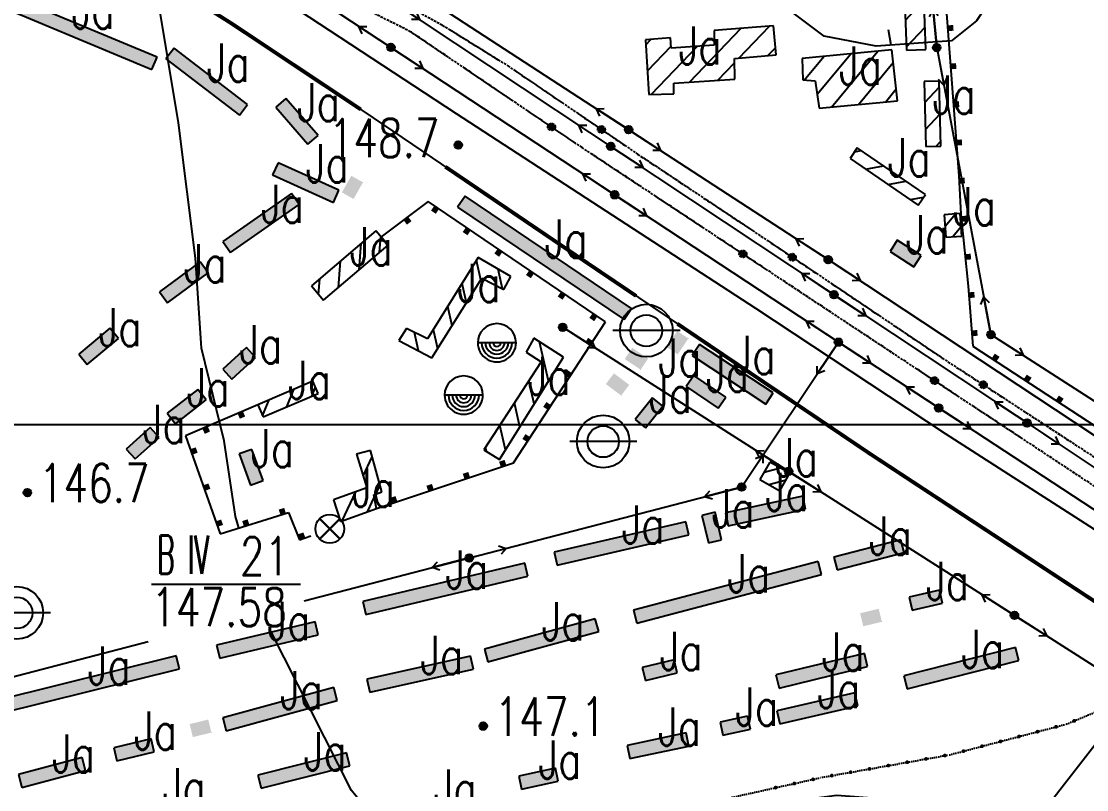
# Model space of a CAD drawing. Extents: x 408766 to 414302, y 5156573 to 5161925.
# Drawn here: x 409410 to 409967, y 5157809 to 5158211 of the extents above; entities that cross this region are included whole.
import ezdxf

# ---------------------------------------------------------------- set-up
doc = ezdxf.new("R2010")
doc.units = 0
doc.header["$LTSCALE"] = 1000
for name, pattern in [('0001', [0.5, 0.5, 0]), ('0004', [0.5, 0.5, 0]), ('4222', [0.5, 0.5, 0]), ('5130', [1, 1, 0]), ('5320', [0.0018, 0.0013, -0.0005]), ('5400', [1, 1, 0]), ('8111', [1, 1, 0]), ('8130', [1, 1, 0]), ('9100', [0.001, 0, -0.001])]:
    doc.linetypes.add(name, pattern=pattern)
doc.layers.get('0').update_dxf_attribs({"linetype": 'CONTINUOUS'})
for name, color, linetype in [('0001', 1, 'CONTINUOUS'), ('0001ADD', 1, 'CONTINUOUS'), ('0002', 2, 'CONTINUOUS'), ('0002ADD', 2, 'CONTINUOUS'), ('0003ADD', 3, 'CONTINUOUS'), ('0003BAK', 3, 'CONTINUOUS'), ('0005ADD', 5, 'CONTINUOUS'), ('0005BAK', 5, 'CONTINUOUS'), ('0006', 6, 'CONTINUOUS'), ('0007', 7, 'CONTINUOUS'), ('0010', 10, 'CONTINUOUS'), ('0010ADD', 10, 'CONTINUOUS'), ('0011ADD', 11, 'CONTINUOUS'), ('0011BAK', 11, 'CONTINUOUS'), ('0012', 12, 'CONTINUOUS'), ('0013', 13, 'CONTINUOUS'), ('0014', 151, 'CONTINUOUS'), ('0015', 15, 'CONTINUOUS'), ('0017', 85, 'CONTINUOUS')]:
    doc.layers.add(name, color=color, linetype=linetype)
doc.styles.add('CADSLDXJ', font='romanc', dxfattribs={"bigfont": 'cadsldxj'})
doc.styles.add('SIMPLEX', font='simplex.shx', dxfattribs={"width": 0.75, "height": 20})

# ---------------------------------------------------------------- blocks, each defined once
blk = doc.blocks.new('8140')
for radius in [0.0002, 0.0001408438795997714, 8.315594389635764e-05, 3.012139848380626e-05]:
    blk.add_circle((0, 0), radius)
at = {"flags": 1}
blk.add_attdef('8140', (0, 0), '', height=1e-07, dxfattribs=at)
blk = doc.blocks.new('1740')
for p, q in [((0.0005231789321881345, 0.0005373210678118655), (-0.0005373210678118655, -0.0005231789321881345)), ((-0.0005373210678118655, 0.0005231789321881345), (0.0005231789321881345, -0.0005373210678118655)), ((0.00053025, 0.00053025), (-0.00053025, -0.00053025)), ((-0.00053025, 0.00053025), (0.00053025, -0.00053025)), ((0.00053025, 0.00053025), (-0.00053025, -0.00053025)), ((-0.0005231789321881345, 0.0005373210678118655), (0.0005373210678118655, -0.0005231789321881345)), ((0.0005373210678118655, 0.0005231789321881345), (-0.0005231789321881345, -0.0005373210678118655))]:
    blk.add_line(p, q)
blk.add_circle((0, 0), 0.00075)
at = {"color": 0, "flags": 1}
blk.add_attdef('1740', (0, 0), '', height=1e-08, dxfattribs=at)
blk = doc.blocks.new('5130')
blk.add_hatch(color=256).paths.add_polyline_path([(0.0002, 0, 1), (-0.0002, 0, 1)])
for points in [[(0, 0), (0.002, 0)], [(0.00163791951807736, 0.0002329556220974421), (0.002, 0), (0.001658335508446954, -0.0002290562335962028)]]:
    blk.add_lwpolyline(points)
blk.add_circle((0, 0), 0.0002)
at = {"flags": 1}
blk.add_attdef('5130', (0, 0), '', height=1e-06, dxfattribs=at)
blk = doc.blocks.new('5131')
for points in [[(-0.00163791951807736, -0.0002329556220974419), (-0.002, 2.449212707644754e-19), (-0.001658335508446954, 0.000229056233596203)], [(0, 0), (-0.002, 2.449212707644754e-19)]]:
    blk.add_lwpolyline(points)
at = {"flags": 1}
blk.add_attdef('5131', (0, 0), '', height=1e-10, dxfattribs=at)
blk = doc.blocks.new('3113')
blk.add_lwpolyline([(0.001756558801046748, 0), (-0.001749588373929342, 0)])
for radius in [0.001375, 0.0008250000000000001]:
    blk.add_circle((0, 0), radius)
at = {"flags": 1}
blk.add_attdef('3112', (0, 0), '', height=1e-09, dxfattribs=at)
blk = doc.blocks.new('3244')
blk.add_lwpolyline([(0.001, -1.224606353822377e-19), (-0.001, 1.224606353822377e-19)])
for radius, start, end in [(0.001, 9.151672939466948e-05, 179.9998163741555), (0.001, 179.9998770684631, 6.950689016349543e-05), (0.0008, 180, 0), (0.0006, 180, 0), (0.0004, 180, 0), (0.0002, 180, 0)]:
    blk.add_arc((0, 0), radius, start, end)
at = {"flags": 1}
blk.add_attdef('3244', (0, 0), '', height=1e-08, dxfattribs=at)
blk = doc.blocks.new('2111')
h = blk.add_hatch(color=256)
h.paths.add_polyline_path([(0.0005, 0.0003499999999999999), (-0.0005, 0.00035), (-0.0005, -0.00035), (0.0005, -0.00035)])
h.paths.add_polyline_path([(-1.071428571428571e-09, -2.5e-09), (3.392857142857143e-08, -2.5e-09), (3.392857142857143e-08, 1.25e-08), (-1.071428571428571e-09, 1.25e-08)], flags=24)
blk.add_line((0.0005, -0.00035), (0.0005, -0.00035))
at = {"style": 'CADSLDXJ', "flags": 1}
blk.add_attdef('2111', (0, 0), '', height=1e-08, dxfattribs=at)
blk = doc.blocks.new('9100')
blk.add_hatch(color=256).paths.add_polyline_path([(0.0001, 0, 1), (-0.0001, 0, 1)])

msp = doc.modelspace()

# ---------------------------------------------------------------- hatches: boundary and pattern name
at = {"layer": '0001ADD', "linetype": '0001'}
h = msp.add_hatch(dxfattribs=at)
h.set_pattern_fill('U', color=256, scale=10, angle=47.04297796311494, style=0, pattern_type=0)
h.set_pattern_definition([(47.04297796311494, (0, 0), (-7.318650675373655, 6.814495747438159), [])])
h.paths.add_polyline_path([(409872.5556017933, 5158195.738746724), (409882.7347311376, 5158196.101854696), (409881.1692827725, 5158239.994396191), (409870.9901534282, 5158239.631288219)])
for points in [[(409391.8295446957, 5158221.789685822), (409478.3588696052, 5158185.712821875), (409481.0526800485, 5158192.173733985), (409394.523355139, 5158228.250597932)], [(409485.7468707241, 5158191.263134709), (409524.0718401407, 5158161.796443423), (409528.3385719422, 5158167.345767682), (409490.0136025256, 5158196.812458968)], [(409543.096468285, 5158165.927286864), (409559.9153280582, 5158146.650013436), (409565.1899996849, 5158151.251952074), (409548.3711399117, 5158170.529225502)], [(409541.4705484618, 5158130.5265717), (409573.1782761132, 5158116.206310402), (409576.0595308795, 5158122.585837889), (409544.3518032281, 5158136.906099188)], [(409519.4130125627, 5158090.044293868), (409555.2565215963, 5158115.10476022), (409551.2455435909, 5158120.841663169), (409515.4020345572, 5158095.781196817)], [(409638.0406288068, 5158113.693316584), (409725.0486349521, 5158054.921695975), (409728.9668691593, 5158060.722337378), (409641.958863014, 5158119.493957988)], [(409863.9892158158, 5158090.519387167), (409876.4787016543, 5158082.581042631), (409880.2336651368, 5158088.488685921), (409867.7441792983, 5158096.427030457)], [(409486.5216421397, 5158063.728347446), (409507.7520175392, 5158079.425564629), (409503.5904241232, 5158085.054164832), (409482.3600487237, 5158069.356947648)], [(409444.6123175966, 5158031.507768603), (409460.879751114, 5158045.001861214), (409456.410644138, 5158050.389540012), (409440.1432106206, 5158036.895447401)], [(409520.1593828022, 5158023.79685681), (409532.5667480652, 5158035.087824848), (409527.8554343052, 5158040.26503671), (409515.4480690422, 5158028.974068671)], [(409760.5628170391, 5158036.093768056), (409799.0471497839, 5158010.746759206), (409802.8975093667, 5158016.592674967), (409764.413176622, 5158041.939683817)], [(409757.4952366217, 5158019.938538032), (409774.227541435, 5158008.51845579), (409778.1736934426, 5158014.30014104), (409761.4413886293, 5158025.720223282)], [(409490.6547628914, 5158000.499369483), (409506.6464621649, 5158012.891899807), (409502.358719595, 5158018.425005957), (409486.3670203215, 5158006.032475632)], [(409736.2794524585, 5157998.369820395), (409745.345656904, 5158009.689029896), (409739.8821554172, 5158014.065118504), (409730.8159509717, 5158002.745909004)], [(409469.7001006198, 5157982.048264743), (409482.1074658828, 5157993.339232781), (409477.3961521228, 5157998.516444642), (409464.9887868598, 5157987.225476604)], [(409536.4241345729, 5157970.757284599), (409530.6340321912, 5157987.005276873), (409524.0401863781, 5157984.655554039), (409529.8302887598, 5157968.407561766)], [(409779.4775569153, 5157947.106845574), (409819.8580535371, 5157955.717089962), (409818.3983186086, 5157962.563196442), (409778.0178219868, 5157953.952952053)], [(409690.1731097964, 5157926.435378438), (409758.9107132319, 5157942.296367048), (409757.3368844788, 5157949.117148752), (409688.5992810432, 5157933.256160142)], [(409776.0186948667, 5157939.822085703), (409772.5663576979, 5157954.159391141), (409765.760864361, 5157952.520714712), (409769.2132015298, 5157938.183409274)], [(409836.4185998621, 5157923.99511274), (409871.354538226, 5157933.058539992), (409869.5967625694, 5157939.834248424), (409834.6608242055, 5157930.770821172)], [(409590.1683875879, 5157900.779020866), (409674.7859649267, 5157920.718558398), (409673.1804805838, 5157927.531958432), (409588.562903245, 5157907.5924209)], [(409731.7718796202, 5157896.223102867), (409828.1859963317, 5157921.600689486), (409826.4042281539, 5157928.370128322), (409729.9901114423, 5157902.992541703)], [(409875.6207960896, 5157903.006815863), (409891.4506825655, 5157906.600212053), (409889.9011434629, 5157913.426552842), (409874.071256987, 5157909.833156652)], [(409513.8236399806, 5157877.82132687), (409565.3201035534, 5157890.056949423), (409563.7019870941, 5157896.867360506), (409512.2055235213, 5157884.631737953)], [(409653.9130642566, 5157875.89495168), (409711.8613459411, 5157891.765007094), (409710.0124130439, 5157898.51641044), (409652.0641313595, 5157882.646355025)], [(409872.8634114176, 5157861.815923067), (409931.2790349835, 5157876.752448659), (409929.5450085634, 5157883.53427381), (409871.1293849975, 5157868.597748217)], [(409398.6560471714, 5157848.959678344), (409492.8015750665, 5157872.297996556), (409491.117325164, 5157879.092354677), (409396.971797269, 5157855.754036465)], [(409592.2261742175, 5157860.024896264), (409646.4358686634, 5157872.160820281), (409644.9066744331, 5157878.991747378), (409590.6969799871, 5157866.855823361)], [(409736.265177964, 5157866.154697753), (409752.825724289, 5157870.233246675), (409751.1518187047, 5157877.030160687), (409734.5912723797, 5157872.951611766)], [(409806.035971844, 5157862.282687979), (409852.3011288153, 5157873.485082173), (409850.6538330654, 5157880.28849431), (409804.3886760941, 5157869.086100116)], [(409517.2615548421, 5157839.862174919), (409575.2098365265, 5157855.732230335), (409573.3609036293, 5157862.48363368), (409515.4126219448, 5157846.613578265)], [(409806.5032926094, 5157843.612043094), (409847.1605581648, 5157852.947365536), (409845.5940934389, 5157859.769842232), (409804.9368278835, 5157850.434519789)], [(409776.7109867329, 5157837.553250784), (409791.056726989, 5157840.78223164), (409789.5196459614, 5157847.61138839), (409775.1739057052, 5157844.382407534)], [(409728.0983300192, 5157825.369293282), (409758.9508549686, 5157831.940281368), (409757.4927391626, 5157838.786732879), (409726.6402142132, 5157832.215744793)], [(409460.0462346633, 5157824.278202005), (409479.5611790235, 5157828.942861133), (409477.9338557545, 5157835.751078152), (409458.4189113944, 5157831.086419024)], [(409535.4872336179, 5157809.98913584), (409581.7523905892, 5157821.658294946), (409580.0404838706, 5157828.445737423), (409533.7753268993, 5157816.776578317)], [(409410.5120495271, 5157810.242195319), (409443.6921194894, 5157819.110752851), (409441.8846158058, 5157825.873365544), (409408.7045458435, 5157817.004808012)], [(409671.5126079579, 5157809.349302697), (409690.6729282643, 5157813.550199007), (409689.1738322079, 5157820.387794418), (409670.0135119015, 5157816.186898109)]]:
    msp.add_hatch(color=256, dxfattribs=at).paths.add_polyline_path(points)
h = msp.add_hatch(dxfattribs=at)
h.set_pattern_fill('U', color=256, scale=10, angle=46.31531666199278, style=0, pattern_type=0)
h.set_pattern_definition([(46.31531666199278, (0, 0), (-7.231518110318588, 6.90689118345832), [])])
h.paths.add_polyline_path([(409738.0263465109, 5158172.583047758), (409751.1350413378, 5158172.884031776), (409751.1350413378, 5158178.452332957), (409782.9274023824, 5158180.709749409), (409782.7767177779, 5158191.394863637), (409804.4738649236, 5158193.351296072), (409803.1178090642, 5158208.551231101), (409772.0788288096, 5158206.143322639), (409772.0788288096, 5158198.46810912), (409749.6283008737, 5158196.812660703), (409749.3269527809, 5158202.230469875), (409736.2182579541, 5158201.1770016)])
h = msp.add_hatch(dxfattribs=at)
h.set_pattern_fill('U', color=256, scale=10, angle=50.21971287288745, style=0, pattern_type=0)
h.set_pattern_definition([(50.21971287288745, (0, 0), (-7.685037107631945, 6.398453301722223), [])])
h.paths.add_polyline_path([(409826.9229569635, 5158165.475302418), (409867.955096928, 5158169.223754283), (409864.9527441933, 5158195.962705271), (409818.1661036189, 5158191.464565455), (409818.4162873623, 5158180.219209859), (409824.921381435, 5158179.719421926)])
h = msp.add_hatch(dxfattribs=at)
h.set_pattern_fill('U', color=256, scale=10, angle=46.46711177867187, style=0, pattern_type=0)
h.set_pattern_definition([(46.46711177867187, (0, 0), (-7.249791306747018, 6.887708327783296), [])])
h.paths.add_polyline_path([(409882.7216602617, 5158145.371654512), (409890.6110846734, 5158145.573714729), (409889.7387483217, 5158179.642436703), (409881.84932391, 5158179.440376486)])
h = msp.add_hatch(dxfattribs=at)
h.set_pattern_fill('U', color=256, scale=10, angle=10.65159103385585, style=0, pattern_type=0)
h.set_pattern_definition([(10.65159103385585, (0, 0), (-1.848363437446757, 9.82769314758606), [])])
h.paths.add_polyline_path([(409843.1007525682, 5158139.150967083), (409878.7693568122, 5158114.775304741), (409882.5345868409, 5158120.284844293), (409846.8659825969, 5158144.660506635)])
h = msp.add_hatch(dxfattribs=at)
h.set_pattern_fill('U', color=256, scale=10, angle=85.45841391892837, style=0, pattern_type=0)
h.set_pattern_definition([(85.45841391892837, (0, 0), (-9.968601244340498, 0.7918265159320436), [])])
h.paths.add_polyline_path([(409568.0308216087, 5158065.098100728), (409601.7703419508, 5158093.872046985), (409595.453005637, 5158101.279672844), (409561.713485295, 5158072.505726588)])
h = msp.add_hatch(dxfattribs=at)
h.set_pattern_fill('U', color=256, scale=10, angle=102.9287620079994, style=0, pattern_type=0)
h.set_pattern_definition([(102.9287620079994, (0, 0), (-9.746490016641285, -2.237394099284198), [])])
h.paths.add_polyline_path([(409624.7101936448, 5158034.89929826), (409650.8196588292, 5158076.567802238), (409662.1715772615, 5158070.615160542), (409665.8609639495, 5158077.418181352), (409648.833054627, 5158087.339250846), (409622.4398099584, 5158044.820367754), (409611.3716710103, 5158050.20609811), (409607.398483722, 5158043.969988639)])
h = msp.add_hatch(dxfattribs=at)
h.set_pattern_fill('U', color=256, scale=10, angle=102.9910799812963, style=0, pattern_type=0)
h.set_pattern_definition([(102.9910799812963, (0, 0), (-9.74405074188485, -2.247993580856782), [])])
h.paths.add_polyline_path([(409659.9505419383, 5157981.769820631), (409693.4387593827, 5158035.343608001), (409677.8298530618, 5158045.2646896), (409673.8566657734, 5158037.894745344), (409681.8030403501, 5158032.792482763), (409651.7203878774, 5157986.872095318)])
h = msp.add_hatch(dxfattribs=at)
h.set_pattern_fill('U', color=256, scale=10, angle=68.12830765705198, style=0, pattern_type=0)
h.set_pattern_definition([(68.12830765705198, (0, 0), (-9.280204196727196, 3.725293286044329), [])])
h.paths.add_polyline_path([(409536.4393804087, 5158004.005765507), (409565.2137627927, 5158016.295885729), (409562.4894389288, 5158022.674351376), (409533.7150565448, 5158010.384231154)])
h = msp.add_hatch(dxfattribs=at)
h.set_pattern_fill('U', color=256, scale=10, angle=64.96111254693284, style=0, pattern_type=0)
h.set_pattern_definition([(64.96111254693284, (0, 0), (-9.060207413415467, 4.232332882216546), [])])
h.paths.add_polyline_path([(409576.9945917751, 5157949.342412117), (409595.7252835834, 5157956.145432928), (409594.3062805817, 5157963.231921513), (409598.5632684705, 5157964.932667636), (409592.6034980959, 5157986.475576958), (409585.224745836, 5157984.491363059), (409590.6169150099, 5157966.916893641), (409573.305205087, 5157960.68078417)])
at = {"layer": '0005ADD', "linetype": '5320'}
h = msp.add_hatch(color=256, dxfattribs=at)
edge = h.paths.add_edge_path()
edge.add_arc((409687.1725111394, 5158155.63404297), 1.9, 0, 360)
h = msp.add_hatch(color=256, dxfattribs=at)
edge = h.paths.add_edge_path()
edge.add_arc((409713.2203076276, 5158154.305106625), 1.9, 0, 360)
h = msp.add_hatch(color=256, dxfattribs=at)
edge = h.paths.add_edge_path()
edge.add_arc((409787.1296588868, 5158089.238500742), 1.9, 0, 360)
h = msp.add_hatch(color=256, dxfattribs=at)
edge = h.paths.add_edge_path()
edge.add_arc((409812.9270665047, 5158087.534468101), 1.9, 0, 360)
h = msp.add_hatch(color=256, dxfattribs=at)
edge = h.paths.add_edge_path()
edge.add_arc((409887.2011664844, 5158023.013941025), 1.9, 0, 360)
h = msp.add_hatch(color=256, dxfattribs=at)
edge = h.paths.add_edge_path()
edge.add_arc((409912.6848327012, 5158020.842057138), 1.9, 0, 360)

# ---------------------------------------------------------------- linework, layer by layer
at = {"layer": '0001', "linetype": '0001'}
for points in [[(409872.5556017933, 5158195.738746724), (409882.7347311376, 5158196.101854696), (409881.1692827725, 5158239.994396191), (409870.9901534282, 5158239.631288219)], [(409391.8295446957, 5158221.789685822), (409478.3588696052, 5158185.712821875), (409481.0526800485, 5158192.173733985), (409394.523355139, 5158228.250597932)], [(409738.0263465109, 5158172.583047758), (409751.1350413378, 5158172.884031776), (409751.1350413378, 5158178.452332957), (409782.9274023824, 5158180.709749409), (409782.7767177779, 5158191.394863637), (409804.4738649236, 5158193.351296072), (409803.1178090642, 5158208.551231101), (409772.0788288096, 5158206.143322639), (409772.0788288096, 5158198.46810912), (409749.6283008737, 5158196.812660703), (409749.3269527809, 5158202.230469875), (409736.2182579541, 5158201.1770016)], [(409485.7468707241, 5158191.263134709), (409524.0718401407, 5158161.796443423), (409528.3385719422, 5158167.345767682), (409490.0136025256, 5158196.812458968)], [(409826.9229569635, 5158165.475302418), (409867.955096928, 5158169.223754283), (409864.9527441933, 5158195.962705271), (409818.1661036189, 5158191.464565455), (409818.4162873623, 5158180.219209859), (409824.921381435, 5158179.719421926)], [(409882.7216602617, 5158145.371654512), (409890.6110846734, 5158145.573714729), (409889.7387483217, 5158179.642436703), (409881.84932391, 5158179.440376486)], [(409543.096468285, 5158165.927286864), (409559.9153280582, 5158146.650013436), (409565.1899996849, 5158151.251952074), (409548.3711399117, 5158170.529225502)], [(409843.1007525682, 5158139.150967083), (409878.7693568122, 5158114.775304741), (409882.5345868409, 5158120.284844293), (409846.8659825969, 5158144.660506635)], [(409541.4705484618, 5158130.5265717), (409573.1782761132, 5158116.206310402), (409576.0595308795, 5158122.585837889), (409544.3518032281, 5158136.906099188)], [(409519.4130125627, 5158090.044293868), (409555.2565215963, 5158115.10476022), (409551.2455435909, 5158120.841663169), (409515.4020345572, 5158095.781196817)], [(409638.0406288068, 5158113.693316584), (409725.0486349521, 5158054.921695975), (409728.9668691593, 5158060.722337378), (409641.958863014, 5158119.493957988)], [(409893.1943785963, 5158098.01859027), (409901.5364287318, 5158098.622903135), (409900.6852363856, 5158110.373956418), (409892.3431862501, 5158109.769643553)], [(409568.0308216087, 5158065.098100728), (409601.7703419508, 5158093.872046985), (409595.453005637, 5158101.279672844), (409561.713485295, 5158072.505726588)], [(409863.9892158158, 5158090.519387167), (409876.4787016543, 5158082.581042631), (409880.2336651368, 5158088.488685921), (409867.7441792983, 5158096.427030457)], [(409486.5216421397, 5158063.728347446), (409507.7520175392, 5158079.425564629), (409503.5904241232, 5158085.054164832), (409482.3600487237, 5158069.356947648)], [(409624.7101936448, 5158034.89929826), (409650.8196588292, 5158076.567802238), (409662.1715772615, 5158070.615160542), (409665.8609639495, 5158077.418181352), (409648.833054627, 5158087.339250846), (409622.4398099584, 5158044.820367754), (409611.3716710103, 5158050.20609811), (409607.398483722, 5158043.969988639)], [(409444.6123175966, 5158031.507768603), (409460.879751114, 5158045.001861214), (409456.410644138, 5158050.389540012), (409440.1432106206, 5158036.895447401)], [(409659.9505419383, 5157981.769820631), (409693.4387593827, 5158035.343608001), (409677.8298530618, 5158045.2646896), (409673.8566657734, 5158037.894745344), (409681.8030403501, 5158032.792482763), (409651.7203878774, 5157986.872095318)], [(409520.1593828022, 5158023.79685681), (409532.5667480652, 5158035.087824848), (409527.8554343052, 5158040.26503671), (409515.4480690422, 5158028.974068671)], [(409760.5628170391, 5158036.093768056), (409799.0471497839, 5158010.746759206), (409802.8975093667, 5158016.592674967), (409764.413176622, 5158041.939683817)], [(409536.4393804087, 5158004.005765507), (409565.2137627927, 5158016.295885729), (409562.4894389288, 5158022.674351376), (409533.7150565448, 5158010.384231154)], [(409757.4952366217, 5158019.938538032), (409774.227541435, 5158008.51845579), (409778.1736934426, 5158014.30014104), (409761.4413886293, 5158025.720223282)], [(409490.6547628914, 5158000.499369483), (409506.6464621649, 5158012.891899807), (409502.358719595, 5158018.425005957), (409486.3670203215, 5158006.032475632)], [(409736.2794524585, 5157998.369820395), (409745.345656904, 5158009.689029896), (409739.8821554172, 5158014.065118504), (409730.8159509717, 5158002.745909004)], [(409469.7001006198, 5157982.048264743), (409482.1074658828, 5157993.339232781), (409477.3961521228, 5157998.516444642), (409464.9887868598, 5157987.225476604)], [(409536.4241345729, 5157970.757284599), (409530.6340321912, 5157987.005276873), (409524.0401863781, 5157984.655554039), (409529.8302887598, 5157968.407561766)], [(409576.9945917751, 5157949.342412117), (409595.7252835834, 5157956.145432928), (409594.3062805817, 5157963.231921513), (409598.5632684705, 5157964.932667636), (409592.6034980959, 5157986.475576958), (409585.224745836, 5157984.491363059), (409590.6169150099, 5157966.916893641), (409573.305205087, 5157960.68078417)], [(409796.048407905, 5157971.323590678), (409806.4946983501, 5157965.42623349), (409811.6413790338, 5157974.542677515), (409801.1950885887, 5157980.440034703)], [(409779.4775569153, 5157947.106845574), (409819.8580535371, 5157955.717089962), (409818.3983186086, 5157962.563196442), (409778.0178219868, 5157953.952952053)], [(409690.1731097964, 5157926.435378438), (409758.9107132319, 5157942.296367048), (409757.3368844788, 5157949.117148752), (409688.5992810432, 5157933.256160142)], [(409776.0186948667, 5157939.822085703), (409772.5663576979, 5157954.159391141), (409765.760864361, 5157952.520714712), (409769.2132015298, 5157938.183409274)], [(409836.4185998621, 5157923.99511274), (409871.354538226, 5157933.058539992), (409869.5967625694, 5157939.834248424), (409834.6608242055, 5157930.770821172)], [(409590.1683875879, 5157900.779020866), (409674.7859649267, 5157920.718558398), (409673.1804805838, 5157927.531958432), (409588.562903245, 5157907.5924209)], [(409731.7718796202, 5157896.223102867), (409828.1859963317, 5157921.600689486), (409826.4042281539, 5157928.370128322), (409729.9901114423, 5157902.992541703)], [(409875.6207960896, 5157903.006815863), (409891.4506825655, 5157906.600212053), (409889.9011434629, 5157913.426552842), (409874.071256987, 5157909.833156652)], [(409513.8236399806, 5157877.82132687), (409565.3201035534, 5157890.056949423), (409563.7019870941, 5157896.867360506), (409512.2055235213, 5157884.631737953)], [(409653.9130642566, 5157875.89495168), (409711.8613459411, 5157891.765007094), (409710.0124130439, 5157898.51641044), (409652.0641313595, 5157882.646355025)], [(409872.8634114176, 5157861.815923067), (409931.2790349835, 5157876.752448659), (409929.5450085634, 5157883.53427381), (409871.1293849975, 5157868.597748217)], [(409398.6560471714, 5157848.959678344), (409492.8015750665, 5157872.297996556), (409491.117325164, 5157879.092354677), (409396.971797269, 5157855.754036465)], [(409592.2261742175, 5157860.024896264), (409646.4358686634, 5157872.160820281), (409644.9066744331, 5157878.991747378), (409590.6969799871, 5157866.855823361)], [(409736.265177964, 5157866.154697753), (409752.825724289, 5157870.233246675), (409751.1518187047, 5157877.030160687), (409734.5912723797, 5157872.951611766)], [(409806.035971844, 5157862.282687979), (409852.3011288153, 5157873.485082173), (409850.6538330654, 5157880.28849431), (409804.3886760941, 5157869.086100116)], [(409517.2615548421, 5157839.862174919), (409575.2098365265, 5157855.732230335), (409573.3609036293, 5157862.48363368), (409515.4126219448, 5157846.613578265)], [(409806.5032926094, 5157843.612043094), (409847.1605581648, 5157852.947365536), (409845.5940934389, 5157859.769842232), (409804.9368278835, 5157850.434519789)], [(409776.7109867329, 5157837.553250784), (409791.056726989, 5157840.78223164), (409789.5196459614, 5157847.61138839), (409775.1739057052, 5157844.382407534)], [(409728.0983300192, 5157825.369293282), (409758.9508549686, 5157831.940281368), (409757.4927391626, 5157838.786732879), (409726.6402142132, 5157832.215744793)], [(409460.0462346633, 5157824.278202005), (409479.5611790235, 5157828.942861133), (409477.9338557545, 5157835.751078152), (409458.4189113944, 5157831.086419024)], [(409535.4872336179, 5157809.98913584), (409581.7523905892, 5157821.658294946), (409580.0404838706, 5157828.445737423), (409533.7753268993, 5157816.776578317)], [(409410.5120495271, 5157810.242195319), (409443.6921194894, 5157819.110752851), (409441.8846158058, 5157825.873365544), (409408.7045458435, 5157817.004808012)], [(409671.5126079579, 5157809.349302697), (409690.6729282643, 5157813.550199007), (409689.1738322079, 5157820.387794418), (409670.0135119015, 5157816.186898109)]]:
    msp.add_lwpolyline(points, close=True, dxfattribs=at)
at = {"layer": '0001ADD', "linetype": '0001'}
for p, q in [((409892.7731101764, 5158103.834370536), (409898.2784189921, 5158110.199602309)), ((409896.6486861808, 5158098.268826421), (409901.1823807005, 5158103.510678853)), ((409798.188032917, 5157975.113561897), (409806.5215456726, 5157977.433032349)), ((409800.7612092058, 5157968.663022051), (409809.7315443024, 5157971.15973956))]:
    msp.add_line(p, q, dxfattribs=at)
at = {"layer": '0002', "linetype": '5130'}
for points in [[(409624.5082179944, 5158685.742677473), (409800.6376578804, 5158697.648771915), (409811.8799836701, 5158568.860974045), (409853.2059332739, 5158571.362576856), (409888.4303388998, 5158197.153712978), (409916.68748202, 5158047.061309012), (410188.344056161, 5157872.285431345), (410375.7241838187, 5157923.65931413), (410343.8806584248, 5158381.420719284), (410301.7681334964, 5158969.558937315), (410272.6519023089, 5159369.069500232), (410303.7046291551, 5159372.718398825), (410325.9286656296, 5159389.138430387), (410751.713798297, 5159423.1987232), (410952.6645358212, 5159439.827303372), (410927.0423883641, 5159780.179508333), (410914.2892889322, 5159966.845441034), (410927.1031183139, 5159963.354939154), (410911.8641029987, 5160209.347480169)], [(409026.0042782804, 5158465.843746432), (409296.1370079034, 5158352.44066967), (409601.5286257698, 5158222.965404643), (409935.5670002145, 5158000.877112658), (410263.3253190416, 5157782.715969036)], [(410747.1244005088, 5157812.139166947), (410527.3175836789, 5157590.521574068), (410006.4482061756, 5157931.925298363), (409837.0163548765, 5158043.115808488), (409546.7016016698, 5158234.465175502), (409509.190151742, 5158248.684176694), (409501.8279334009, 5158237.371237693), (409132.163313641, 5158381.347482745), (408936.5311716915, 5158455.289823901)], [(408935.4153593637, 5158381.157695253), (408964.563982245, 5158370.422540035), (409099.7508778472, 5158400.989728348), (409472.6606434447, 5158252.219806807), (409492.7688662026, 5158307.077957286), (409831.6801645264, 5158086.310925099), (409988.4704094866, 5157982.614837136)], [(409692.9897462901, 5158050.892088431), (409992.1435156491, 5157859.961573894), (410275.0863498435, 5157678.404583718)], [(409557.8521858033, 5157907.790922687), (409786.4767681046, 5157967.348977117), (409837.0163548765, 5158043.115808488)], [(408924.1503010483, 5157632.731879001), (409307.3955719864, 5157803.128167374), (409377.714329079, 5157833.329826673), (409373.1907924569, 5157859.68553872), (409476.4433811291, 5157886.583448097)], [(409335.2493535271, 5157562.119125576), (409764.3488123456, 5157566.842131499), (409992.1435156491, 5157859.961573894)]]:
    msp.add_lwpolyline(points, dxfattribs=at)
at = {"layer": '0003ADD', "linetype": '4222', "const_width": 2}
for points in [[(409501.4698321273, 5158221.438346902), (409519.8683897862, 5158209.829963272), (409587.4756858241, 5158164.813394157)], [(409631.7023813369, 5158134.813394157), (409702.1066968646, 5158087.033080542), (409731.3496466132, 5158067.281767197)], [(409752.8494886832, 5158052.76031429), (409853.3595141508, 5157984.873694628), (409989.5185256377, 5157895.332639928), (410024.403607489, 5157872.702315132)]]:
    msp.add_lwpolyline(points, dxfattribs=at)
at = {"layer": '0003BAK', "linetype": '4222'}
msp.add_lwpolyline([(409501.4698321273, 5158221.438346902), (409519.8683897862, 5158209.829963272), (409588.6249939948, 5158164.048123044), (409702.1066968646, 5158087.033080542), (409853.3595141508, 5157984.873694628), (409989.5185256377, 5157895.332639928), (410141.4813813148, 5157796.752714115), (410290.7431631126, 5157697.337720822), (410485.8207211001, 5157574.503071222), (410713.2892056946, 5157428.055734641), (410903.0451357393, 5157306.563907119), (411069.8089978807, 5157199.20528197), (411111.5987831913, 5157174.291736102), (411151.3682530811, 5157155.441871179), (411192.4845999181, 5157138.610435694), (411285.2361097587, 5157107.272325444), (411416.6737319427, 5157066.207147766), (411651.6671594875, 5156997.979197239), (411813.8340720441, 5156954.089896877), (411865.7544701642, 5156940.123091547)], dxfattribs=at)
at = {"layer": '0005ADD', "linetype": '5320'}
for points in [[(409633.3381960655, 5158192.060222025), (409613.5357561684, 5158205.459244942), (409608.0870614693, 5158208.18033371)], [(409633.8892457816, 5158206.534772262), (409659.3643239604, 5158190.691149198)], [(409666.4670053417, 5158169.644111837), (409641.6203983845, 5158186.456194478)], [(409667.7605671069, 5158185.263336417), (409692.556789209, 5158168.377029259)], [(409699.5958146179, 5158147.228001649), (409674.7492076607, 5158164.04008429)], [(409700.8221965763, 5158162.748260205), (409725.6184186784, 5158145.861953046)], [(409732.9273139153, 5158125.11475751), (409707.9108470056, 5158141.673029863)], [(409733.89608498, 5158140.251388259), (409758.8667740067, 5158123.624160904)], [(409766.2826031285, 5158103.037061037), (409741.2661362186, 5158119.595333392)], [(409767.1903370155, 5158118.081751785), (409792.1610260422, 5158101.45452443)], [(409799.6378923415, 5158080.959364566), (409774.6214254317, 5158097.517636919)], [(409800.4830157807, 5158095.909765207), (409825.3711172276, 5158079.159170997)], [(409832.9931815547, 5158058.881668094), (409807.9767146448, 5158075.439940448)], [(409833.6671510432, 5158073.575639594), (409858.55525249, 5158056.825045384)], [(409866.3484707677, 5158036.803971622), (409841.3320038579, 5158053.362243976)], [(409866.8512863057, 5158051.241513981), (409891.2612710041, 5158034.812709671), (409891.7440152066, 5158034.497904335)], [(409899.7172340915, 5158014.746652978), (409878.1906063023, 5158028.965722274), (409874.687293071, 5158031.284547504)], [(409900.1203422041, 5158029.035565456), (409925.2493231968, 5158012.648548819)], [(409933.0934143777, 5157992.700551521), (409908.0612791631, 5158009.235127615)], [(409933.6256501943, 5158007.18620994), (409958.754631187, 5157990.799193303)], [(409966.4695946638, 5157970.654450063), (409941.4374594492, 5157987.189026156)]]:
    msp.add_lwpolyline(points, dxfattribs=at)
for centre in [(409687.1725111394, 5158155.63404297), (409713.2203076276, 5158154.305106625), (409787.1296588868, 5158089.238500742), (409812.9270665047, 5158087.534468101), (409887.2011664844, 5158023.013941025), (409912.6848327012, 5158020.842057138)]:
    msp.add_circle(centre, 1.9, dxfattribs=at)
at = {"layer": '0005BAK', "linetype": '5320'}
for points in [[(408944.4735357483, 5158506.782013345), (408983.0709910356, 5158489.926341565), (409022.1461527086, 5158474.00684846), (409091.0418313893, 5158444.221971648), (409169.7063110463, 5158410.328839722), (409236.2928579675, 5158382.316819788), (409338.0939492884, 5158338.666571375), (409448.3796649852, 5158291.281683145), (409512.3532614685, 5158263.843777152), (409556.5699017852, 5158245.356610982), (409591.0177411255, 5158230.464172577), (409630.0929027987, 5158208.895818098), (409664.2741300572, 5158187.637611283), (409732.1415172323, 5158141.41970191), (409800.0089044076, 5158096.228859343), (409891.2612710041, 5158034.812709671), (410024.6339332597, 5157947.838230443), (410128.1595988981, 5157879.878874149), (410242.9865465224, 5157804.588709755), (410342.3940416194, 5157736.583184178), (410459.7991614384, 5157658.875366624)], [(410823.622831209, 5157809.608039522), (410679.2809590093, 5157736.251295551), (410479.8606542313, 5157633.955405481), (410381.9841408996, 5157696.669052418), (410219.6774161901, 5157803.962022873), (410041.5342167765, 5157921.071715884), (409878.1906063023, 5158028.965722274), (409703.0757324463, 5158144.873367626), (409613.5357561684, 5158205.459244942), (409583.9881227291, 5158220.215390754), (409527.9707620487, 5158241.734779646), (409462.1041691058, 5158270.017411618), (409290.5538856917, 5158340.361289103), (409185.2904692792, 5158387.089106366), (409033.4207439238, 5158453.243091179), (408962.6295559657, 5158483.370230787), (408947.3130233515, 5158489.640797946)]]:
    msp.add_lwpolyline(points, dxfattribs=at)
at = {"layer": '0006', "linetype": '0004'}
msp.add_lwpolyline([(410070.5029096608, 5157887.471179064), (410069.7601838233, 5157886.197253478), (410068.4791867258, 5157885.865744277), (410066.0635921992, 5157885.865744277), (410060.6468044724, 5157887.716320953), (410046.5997563014, 5157896.53278716), (409892.9972243384, 5157995.116909293), (409793.9432087783, 5158060.63403775), (409637.456603351, 5158162.529055568), (409542.2455790835, 5158225.184294472), (409533.7237211821, 5158230.647941817)], dxfattribs=at)
at = {"layer": '0006', "linetype": '8130', "elevation": 147}
msp.add_lwpolyline([(409864.5290445512, 5158198.471175633), (409863.2357930216, 5158206.365952418)], dxfattribs=at)
at = {"layer": '0007', "linetype": '8111', "elevation": 148}
for points in [[(409523.7310078582, 5157946.006104158), (409522.030672, 5157951.939099), (409516.167159, 5157991.465737999), (409504.217785, 5158040.049240001), (409501.102186, 5158087.119382), (409492.310643, 5158157.83843), (409478.209092, 5158242.672784), (409473.736978, 5158286.606222), (409473.600881, 5158349.467714), (409472.3660506735, 5158357.185433549)], [(409923.528554, 5157507.254808), (409935.575586, 5157574.854394), (409961.881495, 5157653.488981), (409965.531327, 5157670.52988), (409967.369947, 5157690.794926), (409964.211909, 5157713.736954), (409951.185509, 5157746.473684), (409936.641925, 5157770.364212), (409912.41687, 5157788.172798), (409899.907188, 5157794.231163), (409861.512412, 5157804.176861), (409836.20728, 5157806.143585), (409788.479019, 5157799.839516001), (409711.992646, 5157785.438776), (409677.006366, 5157781.32304), (409642.109317, 5157780.379296), (409617.473433, 5157783.597312001), (409604.9279, 5157788.387134), (409589.410929, 5157800.24281), (409582.674041, 5157808.682178), (409540.4519311683, 5157891.956967365)]]:
    msp.add_lwpolyline(points, dxfattribs=at)
at = {"layer": '0007', "linetype": '8111'}
msp.add_lwpolyline([(409890.305472, 5158331.60023), (409900.192456, 5158322.438677), (409915.754291, 5158289.629979), (409922.749813, 5158267.850985), (409923.481186, 5158248.784593), (409919.036983, 5158226.051932), (409909.105126, 5158211.089284), (409896.130544, 5158200.654739), (409856.74328, 5158197.933204), (409829.625568, 5158203.126272), (409812.858842, 5158215.652143), (409806.88031, 5158228.514993), (409801.695952, 5158247.069919), (409795.306984, 5158290.418804), (409795.155328, 5158307.564979), (409796.9510952471, 5158314.464954363)], dxfattribs=at)
at = {"layer": '0010', "linetype": '5400'}
for points in [[(409390.3558087212, 5158873.179675932), (409403.135451111, 5158675.967391061), (409520.3233494437, 5158685.620826398), (409658.4267185364, 5158697.394417177), (409853.8186384985, 5158712.528741951), (409862.879563915, 5158609.961065637), (409875.1115387178, 5158454.389358018), (409885.9904772656, 5158310.359075295), (409893.8510570626, 5158210.381018797), (409899.8916599295, 5158130.136892785), (409901.0557245616, 5158110.123387282), (409904.757214284, 5158072.470550762), (409907.1734681005, 5158041.096901048), (410007.4476530665, 5157975.33292199), (410101.4107588345, 5157914.521088767), (410225.2433498833, 5157836.690318564), (410391.1393920067, 5157845.599743294)], [(409595.7252835834, 5157956.145432928), (409667.3599336828, 5157979.993828502), (409715.2880270288, 5158053.73270984), (409622.6517946479, 5158116.617209755), (409598.1132604273, 5158098.160292903)], [(409533.7150565448, 5158010.384231154), (409495.9936138721, 5157994.137087376), (409514.0299022026, 5157942.812145968), (409549.7621293045, 5157954.028860629), (409555.5473538633, 5157939.753049673), (409561.332557306, 5157941.792451237)]]:
    msp.add_lwpolyline(points, dxfattribs=at)
at = {"layer": '0010ADD', "linetype": '5400', "const_width": 3}
for points in [[(409894.0879911068, 5158207.233557241), (409897.0795283625, 5158207.45873461)], [(409895.5892997438, 5158187.289985034), (409898.5808369995, 5158187.515162403)], [(409897.0906083808, 5158167.346412826), (409900.0821456366, 5158167.571590195)], [(409898.5919170178, 5158147.40284062), (409901.5834542735, 5158147.628017989)], [(409900.0475782859, 5158127.456223002), (409903.0425176589, 5158127.630401508)], [(409627.1281012177, 5158113.578546665), (409625.4431373117, 5158111.096431309)], [(409610.9920966853, 5158107.847245181), (409612.7953949291, 5158105.449722408)], [(409901.3137983058, 5158107.498171698), (409904.299408365, 5158107.791655215)], [(409643.6756079868, 5158102.345558651), (409641.9906440808, 5158099.863443295)], [(409660.2231147559, 5158091.112570637), (409658.5381508499, 5158088.630455282)], [(409903.2704810063, 5158087.594117016), (409906.2560910656, 5158087.887600532)], [(409676.770621525, 5158079.879582623), (409675.085657619, 5158077.397467268)], [(409693.3181282941, 5158068.646594608), (409691.6331643881, 5158066.164479253)], [(409905.1260678994, 5158067.681201214), (409908.1172116859, 5158067.911546278)], [(409709.8656350632, 5158057.413606594), (409708.1806711572, 5158054.931491239)], [(409906.6618278198, 5158047.740252353), (409909.6529716064, 5158047.970597417)], [(409707.9601990592, 5158042.458615684), (409705.4448445822, 5158044.093544384)], [(409918.3259077271, 5158033.782667516), (409919.9711766926, 5158036.291270719)], [(409697.0607804852, 5158025.689516879), (409694.5454260082, 5158027.324445579)], [(409935.0499984766, 5158022.814313556), (409936.6952674421, 5158025.322916759)], [(409951.7740892261, 5158011.845959595), (409953.4193581916, 5158014.354562799)], [(409686.1613619112, 5158008.920418072), (409683.6460074342, 5158010.555346773)], [(409524.5307452307, 5158006.428422048), (409525.7174705303, 5158003.673121145)], [(409506.1621226023, 5157998.516803836), (409507.348847902, 5157995.761502933)], [(409675.2619433371, 5157992.151319267), (409672.7465888601, 5157993.786247968)], [(409498.9537186293, 5157985.713668963), (409501.7840501343, 5157986.708266154)], [(409662.1414043885, 5157978.256491184), (409661.1938056147, 5157981.102902357)], [(409643.1653698727, 5157971.939045968), (409642.2177710989, 5157974.78545714)], [(409505.5844859456, 5157966.844834214), (409508.4148174506, 5157967.839431405)], [(409624.189335357, 5157965.621600752), (409623.2417365832, 5157968.468011924)], [(409605.2133008413, 5157959.304155536), (409604.2657020675, 5157962.150566708)], [(409546.9715771992, 5157953.152877538), (409546.0730934786, 5157956.015171549)], [(409512.2152532619, 5157947.975999464), (409515.045584767, 5157948.970596655)], [(409527.8896550249, 5157947.162865341), (409526.9911713043, 5157950.025159352)], [(409557.1239537322, 5157940.308833107), (409556.1265702882, 5157943.138183963)]]:
    msp.add_lwpolyline(points, dxfattribs=at)
at = {"layer": '0011BAK', "linetype": '9100'}
msp.add_lwpolyline([(409454.3051456707, 5157727.537766001), (409478.6000352333, 5157737.18545254), (409517.2172068062, 5157742.542533675), (409565.4886549712, 5157750.042457233), (409618.0509048076, 5157767.185121851), (409654.5226864121, 5157776.82787537), (409710.7590371969, 5157786.702356901), (409770.8301736572, 5157802.773612767), (409828.7559201491, 5157815.63061746), (409895.2632699838, 5157827.416200942), (409956.4071231629, 5157843.48744435), (409976.7883930661, 5157852.058789118), (409992.8788830327, 5157875.629956082)], dxfattribs=at)
at = {"layer": '0012'}
msp.add_line((408849.6692379653, 5158000), (410437.9222442002, 5158000), dxfattribs=at)
at = {"layer": '0013', "elevation": 147.58}
msp.add_lwpolyline([(409478.0875797241, 5157916.5480425), (409556.0875797241, 5157916.5480425)], dxfattribs=at)

# ---------------------------------------------------------------- block references
at = {"layer": '0002ADD', "linetype": '5130', "xscale": 10000, "yscale": 10000, "zscale": 10000}
for name, p, rotation in [('5130', (409601.5286257698, 5158222.965404643), 326.3817165197374), ('5131', (409888.4303388998, 5158197.153712978), 275.3774306932898), ('5130', (409603.2301121012, 5158197.206667039), 146.6107249835173), ('5130', (409888.4303388998, 5158197.153712978), 280.6619956305031), ('5131', (409603.2301121012, 5158197.206667039), 146.6107249835173), ('5131', (409727.3828109546, 5158154.250286599), 326.9197593523987), ('5131', (409718.1128632497, 5158145.453369634), 326.3817165197374), ('5130', (409727.3828109546, 5158154.250286599), 326.9197593523987), ('5130', (409718.1128632497, 5158145.453369634), 326.3817165197374), ('5130', (409720.1232334889, 5158120.161237763), 146.6107249835173), ('5131', (409720.1232334889, 5158120.161237763), 146.6107249835173), ('5131', (409831.6801645264, 5158086.310925099), 326.9197593523987), ('5130', (409831.6801645264, 5158086.310925099), 326.5206214367473), ('5131', (409834.6971007297, 5158067.941334625), 326.3817165197374), ('5130', (409834.6971007297, 5158067.941334625), 326.3817165197374), ('5131', (409916.68748202, 5158047.061309012), 280.6619956305031), ('5130', (409837.0163548765, 5158043.115808488), 146.6107249835173), ('5130', (409692.9897462901, 5158050.892088431), 327.4525469064047), ('5130', (409916.68748202, 5158047.061309012), 327.2439642263093), ('5131', (409837.0163548765, 5158043.115808488), 56.29508558532963), ('5131', (409837.0163548765, 5158043.115808488), 146.7249117827502), ('5130', (409889.4017704502, 5158008.737614328), 146.7249117827502), ('5131', (409889.4017704502, 5158008.737614328), 146.7249117827502), ('5131', (409935.5670002145, 5158000.877112658), 326.3817165197374), ('5130', (409935.5670002145, 5158000.877112658), 326.3516388672313), ('5131', (409811.0022011002, 5157975.572366513), 327.4525469064047), ('5130', (409786.4767681046, 5157967.348977117), 56.29508558532963), ('5130', (409811.0022011002, 5157975.572366513), 327.4525469064047), ('5131', (409786.4767681046, 5157967.348977117), 14.60136409289608), ('5131', (409644.1476800733, 5157930.271408788), 14.60136409289608), ('5130', (409644.1476800733, 5157930.271408788), 14.60136409289608), ('5131', (409929.0146559103, 5157900.252644597), 327.4525469064047), ('5130', (409929.0146559103, 5157900.252644597), 327.4525469064047)]:
    msp.add_blockref(name, p, dxfattribs=dict(at, rotation=rotation))
at = {"layer": '0011ADD', "linetype": '9100', "xscale": 10000, "yscale": 10000, "zscale": 10000}
for p in [(409960.2139990504, 5157845.088426324), (409931.386797776, 5157836.911023033), (409941.0582918965, 5157839.453109082), (409950.729786017, 5157841.99519513), (409912.0438095352, 5157831.826850936), (409921.7153036556, 5157834.368936985), (409892.6544294344, 5157826.953895526), (409902.3723154147, 5157829.284764888), (409853.2680625778, 5157819.974346411), (409863.1146542919, 5157821.71923369), (409872.9612460061, 5157823.464120968), (409882.8078377202, 5157825.209008247), (409823.7712655463, 5157814.524240219), (409833.5748791496, 5157816.484571854), (409843.4214708637, 5157818.229459132), (409804.2464269177, 5157810.190572427), (409814.008846232, 5157812.357406323)]:
    msp.add_blockref('9100', p, dxfattribs=at)
at = {"layer": '0015', "xscale": 10000, "yscale": 10000, "zscale": 10000}
for name, p in [('8140', (409638.445884, 5158146.185257, 148.7)), ('8140', (409413.330593, 5157964.459741999, 146.7)), ('1740', (409571.303457, 5157945.501433999, 147.58)), ('8140', (409651.459703, 5157842.342222, 147.1))]:
    msp.add_blockref(name, p, dxfattribs=at)
at = {"layer": '0015', "linetype": '0001', "xscale": 10000, "yscale": 10000, "zscale": 10000}
for p, rotation in [((409583.1389592364, 5158124.051577954), 60.43186444677539), ((409752.9695039235, 5158042.823431276), 56.27824549987997), ((409731.5008437075, 5158034.411426289), 326.1624247414792), ((409721.6499116021, 5158021.008227292), 323.1629929929832)]:
    msp.add_blockref('2111', p, dxfattribs=dict(at, rotation=rotation))
for name, p in [('3113', (409736.7086478097, 5158049.159555543)), ('3244', (409658.6007997975, 5158042.812790792)), ('3244', (409641.2881396494, 5158015.433825083)), ('3113', (409714.129712772, 5157991.150042835)), ('3113', (409407.7879330296, 5157901.59065272))]:
    msp.add_blockref(name, p, dxfattribs=at)
at = {"layer": '0015', "linetype": '5320', "xscale": 10000, "yscale": 10000, "zscale": 10000, "rotation": 13.5202731185628}
msp.add_blockref('2111', (409854.0514436785, 5157899.137699233), dxfattribs=at)
at = {"layer": '0015', "linetype": '5130', "xscale": 10000, "yscale": 10000, "zscale": 10000, "rotation": 13.70643699031205}
msp.add_blockref('2111', (409503.7874780617, 5157841.197130286), dxfattribs=at)

# ---------------------------------------------------------------- texts
at = {"layer": '0007', "style": 'SIMPLEX', "width": 0.75}
for s, p in [('148.7', (409570.8043741344, 5158139.814053314, 148.7)), ('146.7', (409419.330593, 5157959.459741999, 146.7)), ('147.58', (409478.0875797241, 5157894.5480425, 147.58)), ('147.1', (409657.459703, 5157837.342222, 147.1))]:
    msp.add_text(s, height=20, dxfattribs=at).set_placement(p)
at = {"layer": '0014', "style": 'SIMPLEX'}
for s, width, p in [('B IV ', 0.5, (409481.241508598, 5157922.064846306)), ('21', 0.75, (409524.3817172154, 5157921.224289619, 147.58))]:
    msp.add_text(s, height=20, dxfattribs=dict(at, width=width)).set_placement(p)
at = {"layer": '0017', "linetype": '0001', "style": 'SIMPLEX', "width": 0.75}
for p in [(409436.4411123721, 5158206.981709904), (409753.5458471962, 5158188.234483024), (409507.0427213331, 5158179.304451196), (409837.4311809772, 5158177.720245984), (409554.1432339849, 5158158.589619469), (409886.2302042917, 5158162.507045608), (409862.8176697046, 5158129.717905688), (409558.7650396706, 5158126.556204795), (409535.3292780763, 5158105.442978518), (409896.9582073317, 5158104.173399188), (409683.5037489831, 5158087.207826981), (409872.1114404763, 5158089.504036544), (409581.7419136231, 5158083.188886787), (409495.0560331318, 5158074.39125614), (409638.0487162793, 5158064.095595401), (409450.5114808676, 5158040.948654308), (409524.0074085538, 5158032.03094676), (409743.0459778049, 5158025.08687747), (409781.7301632029, 5158026.343221512), (409549.4644096695, 5158013.340058442), (409674.7080675744, 5158015.501469014), (409767.8344650322, 5158017.119339536), (409496.5067412433, 5158009.46218772), (409738.0808039379, 5158006.21746945), (409473.5481263714, 5157990.282354693), (409530.2321604755, 5157977.706419319), (409803.8448934694, 5157972.933134097), (409582.9543410334, 5157956.995812042), (409798.9379377626, 5157954.835021008), (409770.8897796139, 5157946.171400207), (409723.7549971355, 5157937.776263595), (409853.0076812166, 5157931.914680582), (409631.6744340835, 5157914.155489649), (409779.0880538892, 5157912.296615595), (409882.7609697761, 5157908.216684353), (409538.7628135366, 5157887.344343687), (409681.9627386507, 5157887.20568106), (409618.5664243262, 5157869.508321822), (409743.7084983343, 5157871.59242922), (409828.3449024544, 5157871.285591144), (409901.2042099907, 5157872.675098439), (409444.8866861667, 5157864.02601651), (409545.311229236, 5157851.1729043), (409826.0486930244, 5157851.690942663), (409783.1153163472, 5157842.582319587), (409468.9900452083, 5157830.014640078), (409742.79553459, 5157832.07801308), (409426.198332667, 5157818.057780432), (409557.7638587431, 5157819.217436631), (409680.3432200825, 5157814.868548557), (409484.0636643854, 5157800.357380576), (409625.5841835588, 5157799.679618513)]:
    msp.add_text('Ja', height=20, dxfattribs=at).set_placement(p)

doc.saveas('drawing.dxf')
